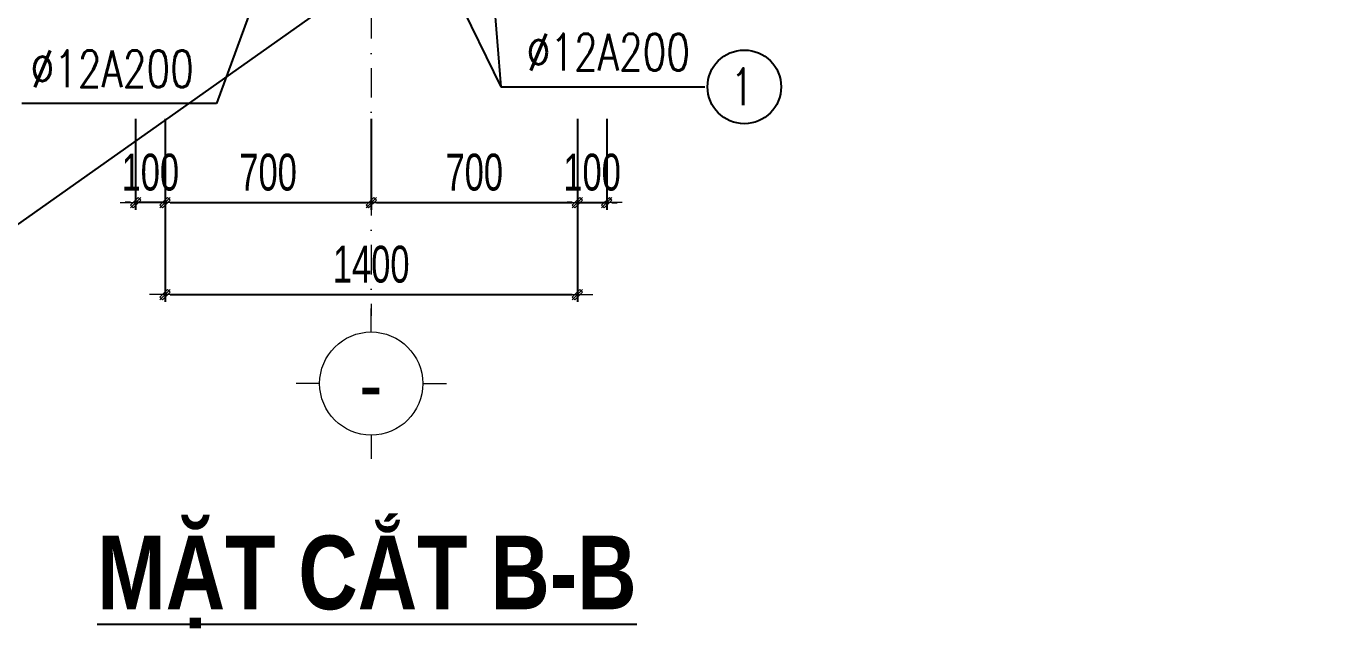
# Model space of a CAD drawing. Header units: millimetres. Extents: x -182770 to 489476, y -561170 to -280028.
# Drawn here: x -56788 to -52354, y -518770 to -516700 of the extents above; entities that cross this region are included whole.
import ezdxf
from ezdxf.enums import TextEntityAlignment as Align

# ---------------------------------------------------------------- set-up
doc = ezdxf.new("R2010")
doc.units = ezdxf.units.MM
doc.header["$MEASUREMENT"] = 0
doc.header["$PDMODE"] = 32
doc.linetypes.add('DASHDOT', pattern=[1, 0.5, -0.25, 0, -0.25])
doc.layers.get('Defpoints').update_dxf_attribs({"color": 1})
doc.layers.add('KCS_Plotter', color=11, linetype='Continuous', plot=False)
for name, color, linetype, lineweight in [('LC Dim', 8, 'Continuous', 18), ('LC ISO', 153, 'Continuous', 13), ('LC Net manh', 133, 'Continuous', 5), ('LC Net truc', 79, 'DASHDOT', 13), ('LC Text1', 3, 'Continuous', 20), ('LC Text2', 7, 'Continuous', 25)]:
    doc.layers.add(name, color=color, linetype=linetype, lineweight=lineweight)
doc.styles.add('HOATBIF', font='hoatbif.shx', dxfattribs={"width": 0.7})
doc.styles.add('LC 1', font='VHAVANB.TTF')
doc.styles.add('LC 3', font='vnsimli.shx', dxfattribs={"width": 0.75})
doc.styles.add('LC3', font='VHARIALB.TTF', dxfattribs={"width": 0.8})
doc.dimstyles.new('1-100(1-50)', dxfattribs={"dimscale": 50, "dimtxt": 2.5, "dimasz": 0.35, "dimexe": 0.5, "dimexo": 0, "dimgap": 0.8, "dimtad": 1, "dimdec": 0, "dimzin": 0, "dimdsep": 46, "dimtxsty": 'HOATBIF', "dimblk1": 'DOT', "dimblk2": 'DOT', "dimsah": 1, "dimcen": -1, "dimdle": 1, "dimclrd": 256, "dimclre": 256, "dimclrt": 4, "dimadec": 3, "dimazin": 2, "dimtfac": 0.333333, "dimtdec": 0, "dimtix": 1, "dimtmove": 2, "dimatfit": 3, "dimldrblk": 'DOT', "dimfxl": 1, "dimtvp": 0.833333, "dimtolj": 1, "dimtzin": 0, "dimarcsym": 0})

# ---------------------------------------------------------------- blocks, each defined once
blk = doc.blocks.new('DOT')
at = {"layer": 'LC Dim'}
blk.add_line((-3, 0), (3, 0), dxfattribs=at)
at = {"layer": 'LC Dim', "color": 4}
blk.add_line((-1, -1), (1, 1), dxfattribs=at)
blk.add_lwpolyline([(0.5, 1), (-1, -0.5), (-0.5, -1), (1, 0.5)], close=True, dxfattribs=at)
blk = doc.blocks.new('*D495')
at = {"layer": 'Defpoints', "color": 0, "ltscale": 2, "transparency": 16777216}
for p in [(-56315.9, -517014.3), (-55615.9, -517014.3), (-55615.9, -517298.9)]:
    blk.add_point(p, dxfattribs=at)
at = {"layer": 'LC Dim', "lineweight": -2, "ltscale": 2, "transparency": 16777216}
for p, q in [((-56315.9, -517014.3), (-56315.9, -517323.9)), ((-55615.9, -517014.3), (-55615.9, -517323.9)), ((-56298.4, -517298.9), (-55633.4, -517298.9))]:
    blk.add_line(p, q, dxfattribs=at)
at = {"layer": 'LC Dim', "lineweight": -2, "ltscale": 2, "transparency": 16777216, "xscale": 17.5, "yscale": 17.5, "zscale": 17.5, "rotation": 180}
blk.add_blockref('DOT', (-56315.9, -517298.9), dxfattribs=at)
at = {"layer": 'LC Dim', "lineweight": -2, "ltscale": 2, "transparency": 16777216, "xscale": 17.5, "yscale": 17.5, "zscale": 17.5}
blk.add_blockref('DOT', (-55615.9, -517298.9), dxfattribs=at)
at = {"layer": 'LC Dim', "color": 4, "ltscale": 2, "transparency": 16777216, "insert": (-55965.9, -517196.4), "char_height": 125, "attachment_point": 5, "style": 'HOATBIF'}
blk.add_mtext('\\A1;700', dxfattribs=at)
blk = doc.blocks.new('_Dot')
at = {"color": 0, "linetype": 'ByBlock', "lineweight": -2}
blk.add_line((-0.5, 0), (-1, 0), dxfattribs=at)
at = {"color": 0, "linetype": 'ByBlock', "const_width": 0.5}
blk.add_lwpolyline([(-0.25, 0, 1), (0.25, 0, 1)], format="xyb", close=True, dxfattribs=at)
blk = doc.blocks.new('*D496')
at = {"layer": 'Defpoints', "color": 0, "ltscale": 2, "transparency": 16777216}
for p in [(-55615.9, -517014.3), (-54915.9, -517014.3), (-54915.9, -517298.9)]:
    blk.add_point(p, dxfattribs=at)
at = {"layer": 'LC Dim', "lineweight": -2, "ltscale": 2, "transparency": 16777216}
for p, q in [((-55615.9, -517014.3), (-55615.9, -517323.9)), ((-54915.9, -517014.3), (-54915.9, -517323.9)), ((-55598.4, -517298.9), (-54933.4, -517298.9))]:
    blk.add_line(p, q, dxfattribs=at)
at = {"layer": 'LC Dim', "lineweight": -2, "ltscale": 2, "transparency": 16777216, "xscale": 17.5, "yscale": 17.5, "zscale": 17.5, "rotation": 180}
blk.add_blockref('DOT', (-55615.9, -517298.9), dxfattribs=at)
at = {"layer": 'LC Dim', "lineweight": -2, "ltscale": 2, "transparency": 16777216, "xscale": 17.5, "yscale": 17.5, "zscale": 17.5}
blk.add_blockref('DOT', (-54915.9, -517298.9), dxfattribs=at)
at = {"layer": 'LC Dim', "color": 4, "ltscale": 2, "transparency": 16777216, "insert": (-55265.9, -517196.4), "char_height": 125, "attachment_point": 5, "style": 'HOATBIF'}
blk.add_mtext('\\A1;700', dxfattribs=at)
blk = doc.blocks.new('*D497')
at = {"layer": 'Defpoints', "color": 0, "ltscale": 2, "transparency": 16777216}
for p in [(-56315.9, -517014.3), (-54915.9, -517014.3), (-54915.9, -517611.4)]:
    blk.add_point(p, dxfattribs=at)
at = {"layer": 'LC Dim', "lineweight": -2, "ltscale": 2, "transparency": 16777216}
for p, q in [((-56315.9, -517014.3), (-56315.9, -517636.4)), ((-54915.9, -517014.3), (-54915.9, -517636.4)), ((-56298.4, -517611.4), (-54933.4, -517611.4))]:
    blk.add_line(p, q, dxfattribs=at)
at = {"layer": 'LC Dim', "lineweight": -2, "ltscale": 2, "transparency": 16777216, "xscale": 17.5, "yscale": 17.5, "zscale": 17.5, "rotation": 180}
blk.add_blockref('DOT', (-56315.9, -517611.4), dxfattribs=at)
at = {"layer": 'LC Dim', "lineweight": -2, "ltscale": 2, "transparency": 16777216, "xscale": 17.5, "yscale": 17.5, "zscale": 17.5}
blk.add_blockref('DOT', (-54915.9, -517611.4), dxfattribs=at)
at = {"layer": 'LC Dim', "color": 4, "ltscale": 2, "transparency": 16777216, "insert": (-55615.9, -517508.9), "char_height": 125, "attachment_point": 5, "style": 'HOATBIF'}
blk.add_mtext('\\A1;1400', dxfattribs=at)
blk = doc.blocks.new('*D498')
at = {"layer": 'Defpoints', "color": 0, "ltscale": 2, "transparency": 16777216}
for p in [(-56415.9, -517014.3), (-56315.9, -517014.3), (-56415.9, -517298.9)]:
    blk.add_point(p, dxfattribs=at)
at = {"layer": 'LC Dim', "lineweight": -2, "ltscale": 2, "transparency": 16777216}
for p, q in [((-56415.9, -517014.3), (-56415.9, -517323.9)), ((-56315.9, -517014.3), (-56315.9, -517323.9)), ((-56433.4, -517298.9), (-56450.9, -517298.9)), ((-56315.9, -517298.9), (-56415.9, -517298.9)), ((-56298.4, -517298.9), (-56280.9, -517298.9))]:
    blk.add_line(p, q, dxfattribs=at)
at = {"layer": 'LC Dim', "lineweight": -2, "ltscale": 2, "transparency": 16777216, "xscale": 17.5, "yscale": 17.5, "zscale": 17.5}
blk.add_blockref('DOT', (-56415.9, -517298.9), dxfattribs=at)
at = {"layer": 'LC Dim', "lineweight": -2, "ltscale": 2, "transparency": 16777216, "xscale": 17.5, "yscale": 17.5, "zscale": 17.5, "rotation": 180}
blk.add_blockref('DOT', (-56315.9, -517298.9), dxfattribs=at)
at = {"layer": 'LC Dim', "color": 4, "ltscale": 2, "transparency": 16777216, "insert": (-56365.9, -517196.4), "char_height": 125, "attachment_point": 5, "style": 'HOATBIF'}
blk.add_mtext('\\A1;100', dxfattribs=at)
blk = doc.blocks.new('*D499')
at = {"layer": 'Defpoints', "color": 0, "ltscale": 2, "transparency": 16777216}
for p in [(-54915.9, -517014.3), (-54815.9, -517014.3), (-54815.9, -517298.9)]:
    blk.add_point(p, dxfattribs=at)
at = {"layer": 'LC Dim', "lineweight": -2, "ltscale": 2, "transparency": 16777216}
for p, q in [((-54915.9, -517014.3), (-54915.9, -517323.9)), ((-54815.9, -517014.3), (-54815.9, -517323.9)), ((-54933.4, -517298.9), (-54950.9, -517298.9)), ((-54915.9, -517298.9), (-54815.9, -517298.9)), ((-54798.4, -517298.9), (-54780.9, -517298.9))]:
    blk.add_line(p, q, dxfattribs=at)
at = {"layer": 'LC Dim', "lineweight": -2, "ltscale": 2, "transparency": 16777216, "xscale": 17.5, "yscale": 17.5, "zscale": 17.5}
blk.add_blockref('DOT', (-54915.9, -517298.9), dxfattribs=at)
at = {"layer": 'LC Dim', "lineweight": -2, "ltscale": 2, "transparency": 16777216, "xscale": 17.5, "yscale": 17.5, "zscale": 17.5, "rotation": 180}
blk.add_blockref('DOT', (-54815.9, -517298.9), dxfattribs=at)
at = {"layer": 'LC Dim', "color": 4, "ltscale": 2, "transparency": 16777216, "insert": (-54865.9, -517196.4), "char_height": 125, "attachment_point": 5, "style": 'HOATBIF'}
blk.add_mtext('\\A1;100', dxfattribs=at)
blk = doc.blocks.new('TTRUC')
at = {"layer": 'LC ISO'}
for p, q in [((0, 6.95), (0, 10.13)), ((-6.95, 0), (-10.13, 0)), ((6.95, 0), (10.13, 0)), ((0, -6.95), (0, -10.13))]:
    blk.add_line(p, q, dxfattribs=at)
at = {"layer": 'LC Net manh'}
blk.add_circle((0, 0), 6.95, dxfattribs=at)
blk = doc.blocks.new('TIEUDE1')
at = {"layer": 'LC Text2', "color": 7, "style": 'LC 1'}
blk.add_attdef('TIªU§Ò', text='', height=5, dxfattribs=at).set_placement((0, 0), align=Align.BOTTOM_CENTER)
blk.add_attdef('TL', text='', height=3, dxfattribs=at).set_placement((0, -2), align=Align.TOP_CENTER)

msp = doc.modelspace()

# ---------------------------------------------------------------- linework, layer by layer
at = {"layer": 'KCS_Plotter'}
msp.add_line((-71049.6, -527438.8), (-50049.6, -512588.8), dxfattribs=at)
at = {"layer": 'LC Net truc', "ltscale": 200}
msp.add_line((-55615.9, -512840.5), (-55615.9, -517683.5), dxfattribs=at)
at = {"layer": 'LC Text2', "ltscale": 100}
msp.add_circle((-54349, -516906), 125, dxfattribs=at)

# ---------------------------------------------------------------- block references
at = {"layer": 'LC ISO', "xscale": 25.19610424696835, "yscale": 25.19610424696835, "zscale": 25.19610424696835}
msp.add_blockref('TTRUC', (-55615.9, -517913.3), dxfattribs=at)
at = {"layer": 'LC Text2'}
ref = msp.add_blockref('TIEUDE1', (-55611.8, -518754.6), dxfattribs=dict(at, xscale=-50.8, yscale=50.8, zscale=50.8))
ref.add_attrib('TIªU§Ò', '%%UmÆt c¾t B-B', dxfattribs={"color": 7, "height": 250.16, "style": 'LC3', "width": 0.8}).set_placement((-55630.5, -518754.6), align=Align.BOTTOM_CENTER)

# ---------------------------------------------------------------- texts
at = {"layer": 'LC Text1', "ltscale": 0.2, "style": 'LC 1', "width": 0.9}
msp.add_text('-', height=197.3, rotation=360, dxfattribs=at).set_placement((-55617.3, -518073.8), align=Align.BOTTOM_CENTER)
at = {"layer": 'LC Text2', "linetype": 'ByBlock', "style": 'LC 3', "width": 0.75}
for p in [(-55087.8, -516850.6), (-56772.6, -516907.6)]:
    msp.add_text('%%C12A200', height=125, rotation=360, dxfattribs=at).set_placement(p)
at = {"layer": 'LC Text2', "ltscale": 100, "style": 'LC 3', "width": 0.75}
msp.add_text('1', height=125, rotation=360, dxfattribs=at).set_placement((-54356.5, -516906), align=Align.MIDDLE_CENTER)

# ---------------------------------------------------------------- dimensions: what is measured, and where the dimension line sits
at = {"layer": 'LC Dim', "ltscale": 2}
for base, p1, p2, picture, middle in [((-56415.9, -517298.9), (-56315.9, -517014.3), (-56415.9, -517014.3), '*D498', (-56365.9, -517196.4)), ((-55615.9, -517298.9), (-56315.9, -517014.3), (-55615.9, -517014.3), '*D495', (-55965.9, -517196.4)), ((-54915.9, -517611.4), (-56315.9, -517014.3), (-54915.9, -517014.3), '*D497', (-55615.9, -517508.9)), ((-54915.9, -517298.9), (-55615.9, -517014.3), (-54915.9, -517014.3), '*D496', (-55265.9, -517196.4)), ((-54815.9, -517298.9), (-54915.9, -517014.3), (-54815.9, -517014.3), '*D499', (-54865.9, -517196.4))]:
    dim = msp.add_linear_dim(base=base, p1=p1, p2=p2, dimstyle='1-100(1-50)', dxfattribs=at)
    dim.commit()
    dim.dimension.update_dxf_attribs({"geometry": picture, "text_midpoint": middle})

# ---------------------------------------------------------------- leaders
for points in [[(-55952.1, -516444), (-56140.8, -516963), (-56802.4, -516963)], [(-55415.9, -516414), (-55175.3, -516906), (-54482.8, -516906)], [(-55215.9, -516414), (-55175.3, -516906), (-54482.8, -516906)]]:
    msp.add_leader(points, dimstyle='1-100(1-50)', override={"dimasz": 0.7}, dxfattribs=at)

doc.saveas('drawing.dxf')
